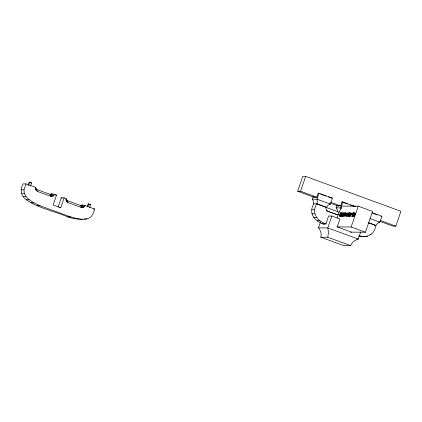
<?xml version="1.0" encoding="UTF-8"?>
<svg xmlns="http://www.w3.org/2000/svg" width="422" height="422" viewBox="0 0 422 422"><rect width="100%" height="100%" fill="white"/><g stroke="black" fill="none" stroke-linecap="round" stroke-linejoin="round"><path stroke-width="0.63" d="M343.962 213.395C344.178 212.013 343.007 214.819 343.73 213.395L344.257 213.442C344.368 212.451 343.624 214.091 344.025 213.442M337.442 211.96L337.178 209.555L336.165 207.882L336.967 205.503M64.128 197.844L60.768 207.756L53.151 204.965L56.506 195.054L54.602 194.357L53.051 196.151L50.735 196.283L37.394 191.398L35.67 189.789L35.543 187.379L26.016 183.892L23.115 183.876C19.734 189.283 20.926 196.204 26.306 199.754C38.613 208.447 54.032 210.873 67.62 216.887C73.855 218.86 80.46 219.931 86.974 218.912C91.785 217.963 93.637 213.279 94.612 209.006L85.086 205.519L81.726 204.812L81.209 205.414L80.438 205.456L67.103 200.571L66.032 198.54L64.128 197.844L61.222 197.834L58.072 207.128M54.602 194.357L51.241 193.651L50.724 194.252L49.954 194.294L36.614 189.409L35.543 187.379M85.086 205.519L83.535 207.313L81.219 207.445L67.884 202.565L66.154 200.951L66.032 198.54M360.699 231.947L358.283 239.089C354.96 240.023 351.864 242.312 350.624 245.62L343.65 245.588L320.789 237.217C321.796 233.973 320.704 230.38 318.499 227.885L320.514 221.935M313.351 196.188L312.349 199.163L313.551 201.431L313.488 203.826L316.975 203.842L317.355 201.447L316.996 199.184L319.006 193.234L332.346 198.118L330.331 204.063L327.936 205.319L326.501 207.334L325.341 207.329M320.789 237.217L327.757 237.248L328.522 232.453L327.794 227.927L331.824 216.027L339.921 218.992L337.236 226.925L351.526 232.158M342.864 214.091L342.585 215.109L343.102 213.954L342.527 215.943C343.218 214.112 342.195 217.525 342.437 215.505L341.815 216.291L343.028 213.59M340.069 215.827L340.512 215.236L339.958 216.238L341.002 212.862L340.802 213.474M342.981 213.511L343.202 212.825L343.049 213.511M343.308 215.885L342.717 216.328L343.118 215.31M344.621 215.146L344.779 214.677L344.684 215.146M353.515 213.3L353.668 212.83L353.567 213.3M344.494 215.711L344.199 216.375L344.431 215.711M346.589 215.188L346.879 214.534M349.469 214.102C348.635 215.958 349.305 212.899 349.532 213.922M353.283 213.3L353.441 212.809L353.335 213.3M346.531 215.173L347.48 212.983L346.805 214.534M341.372 213.701L341.683 212.762L341.43 213.701M352.439 215.468C352.929 213.558 353.509 214.856 353.035 215.547L352.291 215.589L353.019 215.078M354.353 213.864L354.696 212.83L354.411 213.864M341.751 214.176L342.189 212.867L341.815 214.176M354.058 214.914L353.483 216.417L353.995 214.914M82.559 219.303L77.078 218.633L70.527 216.903L40.037 205.741L33.887 202.818L29.208 199.77L26.006 196.589L24.27 193.281L24.007 189.842L26.016 183.892M28.084 185.279L29.092 182.304L29.672 182.309L31.581 183.006L30.574 185.981M28.67 185.279L29.672 182.309M87.354 206.311L88.161 203.931L90.646 204.633L89.638 207.608M87.734 206.907L88.741 203.937M314.395 197.369L297.695 191.25L302.727 176.38L305.633 176.396L400.9 211.28L395.868 226.15L392.961 226.134L379.969 221.381M297.695 191.25L300.596 191.266L305.633 176.396M324.254 224.377C314.902 221.503 308.065 213.527 313.778 203.831M326.211 224.045C317.286 221.186 311.204 212.836 316.685 203.842L326.211 207.329A3.154 3.028 -89.7 0 0 328.063 211.348L336.64 214.492A3.154 3.028 -89.7 0 0 338.397 214.571M355.63 206.643L342.822 201.953L341.952 201.948L340.612 205.915L337.706 205.904M337.062 217.989L339.072 212.039L339.362 212.039A5.518 1.44 -69.9 0 1 341.287 208.078L341.957 206.094L358.225 206.168L372.515 211.401L365.468 232.216L350.365 232.153M341.082 208.99L340.812 207.904L342.822 201.953M341.403 213.78L340.47 216.344L341.345 213.78M343.424 215.384L342.88 216.006L343.091 215.384L343.519 215.173L343.45 215.463M344.457 215.631L344.595 215.225M344.521 215.631L344.658 215.225M346.81 215.173L347.1 214.487M347.306 213.928L347.596 213.063M348.408 213.685L348.134 214.508L348.466 213.69M348.693 213.69L348.466 214.371M352.771 213.875L351.858 216.396L352.718 213.875M352.491 215.473L353.172 214.624L352.655 214.998M353.008 214.102L353.119 213.785M353.145 213.706L353.256 213.374M353.061 214.102L353.172 213.785M353.198 213.706L353.309 213.374M352.66 215.473L353.151 214.181M353.24 214.107L353.351 213.785M353.372 213.711L353.488 213.374M352.861 215.547L352.534 216.402L352.913 215.547M353.293 214.107L353.404 213.785M353.43 213.711L353.541 213.374M354.021 214.84L354.327 213.943M354.084 214.84L354.39 213.943M336.861 226.925L351.178 226.989L358.225 206.168M372.183 212.704L381.884 216.259L379.869 222.204L377.474 223.46L376.044 225.469L374.298 225.464M341.066 215.436L340.754 216.333L341.962 212.973L341.598 214.023M347 215.188L347.274 213.848M347.454 214.613L347.248 215.188L346.404 215.304L347.411 215.267L348.029 213.015L347.47 213.442M350.513 215.769L350.271 216.359L351.394 213.168L350.682 213.163C348.525 221.45 350.065 211.216 351.436 213.231M35.67 189.789L36.039 188.871M66.154 200.951L66.528 200.039M354.169 213.864C354.965 211.944 353.077 216.122 354.137 213.943L354.559 213.864M348.245 215.041L347.965 215.589L347.986 215.041M348.314 215.041L348.013 215.631C348.324 216.423 346.626 216.813 347.928 215.041M347.965 214.962L348.219 214.45L348.029 214.962M344.415 215.146L345.486 213.416L344.964 213.732C345.861 212.846 344.162 214.234 345.212 213.812L344.642 214.466L345.075 214.508C345.66 214.191 343.687 215.521 344.373 215.22L344.837 215.146M340.085 214.714L340.348 214.307C339.256 214.339 341.176 213.912 340.085 214.761M358.858 236.267C367.071 237.913 374.757 234.674 375.754 225.469L368.01 222.637M347.38 214.613L347.739 213.321M349.859 213.221L350.418 212.92L349.864 213.099M35.379 188.597L35.944 188.476M65.864 199.759L66.428 199.638M360.114 236.505L367.625 236.199M31.581 183.006L29.092 182.304M21.1 189.826L24.007 189.842M319.006 193.234L318.135 193.229L316.795 197.195L313.889 197.185M21.364 193.265L24.27 193.281M55.34 195.048L56.506 195.054M23.099 196.578L26.006 196.589M332.346 198.118L328.443 197.005M312.349 199.163L316.996 199.184L330.331 204.063L329.171 204.058M26.306 199.754L29.208 199.77M30.985 202.808L33.887 202.818M90.065 204.628L90.646 204.633M37.136 205.725L40.037 205.741M336.165 207.882L340.812 207.904M59.607 207.756L60.768 207.756M311.768 209.776L314.67 209.792M93.452 209.001L94.612 209.006M328.063 211.348L327.773 211.348L336.64 214.492M311.895 213.833L314.796 213.848M331.824 216.027L328.627 216.017L325.942 223.945L323.036 223.934M381.013 216.254L381.884 216.259M313.657 217.488L316.558 217.499M67.62 216.887L70.527 216.903M74.172 218.617L77.078 218.633M84.073 218.902L86.974 218.912M317.054 220.738L319.955 220.753M378.708 222.199L379.869 222.204L370.173 218.654M322.086 223.586L324.987 223.597M318.499 227.885L327.794 227.927L358.283 239.089L357.044 239.084M370.036 234.495L371.196 234.5M358.631 235.692L363.02 236.52M320.562 194.12L326.016 196.114M341.952 201.948L347.438 203.958M350.487 205.076L354.76 206.638M372.526 213.147L377.373 214.919M300.596 191.266L317.302 197.38M330.911 202.365L340.807 205.989M380.401 220.484L395.868 226.15M330.479 203.256L338.523 206.205M316.975 203.842L326.501 207.334M368.3 222.637L376.044 225.469M325.921 207.329L339.019 212.124M351.178 226.989L365.468 232.216M327.757 237.248L350.624 245.62M88.161 203.931L89.591 204.454M61.222 197.834L62.171 198.182M81.525 205.166L84.484 206.58M51.041 194.004L53.995 195.412M81.209 205.414L83.535 207.313M50.724 194.252L53.051 196.151M80.829 205.514L82.39 207.619M50.345 194.352L51.906 196.457M80.438 205.456L81.219 207.445M67.103 200.571L67.884 202.565M49.954 194.294L50.735 196.283M36.614 189.409L37.394 191.398M66.76 200.366L66.866 201.938M36.276 189.204L36.382 190.776M327.235 211.09A3.154 3.028 -89.7 0 1 326.354 210.267M338.666 214.36A3.154 3.028 -89.7 0 1 336.35 214.487M350.83 214.202L350.36 215.521L350.197 215.231C349.864 216.238 350.286 213.885 350.83 214.202M349.421 215.8C349.268 217.124 349.295 215.157 349.421 215.8M355.203 213.163L354.185 216.127L355.002 214.677L355.203 213.163M343.703 214.529C344.542 212.878 341.846 215.948 343.703 214.529M345.887 215.658L345.871 216.08L346.103 214.482L346.879 213.094L345.887 215.658M340.448 213.332L340.269 214.102L340.448 213.332M343.429 213.01L343.297 213.511L342.421 213.632L343.402 213.59L343.429 213.01M349.247 215.473L348.73 216.354L349.247 215.473M344.948 215.452L344.03 215.753L344.948 215.452M351.104 213.548L350.55 213.864L351.104 213.548M343.492 216.164L344.69 212.852L343.492 216.164M348.646 214.74L348.641 215.041L347.612 215.083L348.646 214.74M349.21 212.899L348.488 213.611L348.651 213.189L348.266 213.11L349.21 212.899M340.248 213.411L340.069 214.144L340.248 213.411M346.979 216.222L346.974 215.415L346.979 216.222M341.192 213.701L341.614 213.49L341.192 213.701M341.456 215.763L341.308 216.212L342.063 213.996L341.583 214.176L340.86 216.301A2.205 0.575 -69.9 0 0 341.208 215.695L341.788 214.249L341.456 215.763M342.69 213.938C342.316 216.212 341.435 214.634 342.69 213.938M343.25 214.819L343.629 214.656L343.25 214.819M344.874 213.263L345.734 213.084L344.874 213.263M349.363 213.205L349.827 213.041L349.363 213.205M351.236 214.402L352.238 214.482L352.264 214.176L351.236 214.402M352.576 213.796L352.971 213.632L352.576 213.796M352.797 214.102L353.499 213.922L352.797 214.102M352.998 213.706L353.578 213.543L352.998 213.706M353.093 213.3L353.741 213.115L353.093 213.3M353.351 214.851L353.805 214.075L353.014 216.417L354.322 212.83L353.351 214.851M353.678 214.835L354.401 214.656L353.678 214.835M343.782 213.395L343.635 213.954L343.772 213.395M339.457 216.138L340.211 215.004L340.058 214.608L339.457 216.138M348.498 214.619L348.962 213.463L348.229 213.521L347.802 214.782L348.234 213.685L348.862 213.69L348.498 214.619M345.502 213.917L345.217 214.54L345.386 214.144L344.616 214.144C344.014 215.246 344.874 213.126 345.502 213.917M345.365 212.836L345.301 213.263L345.365 212.836M342.173 213.221L342.105 213.79L342.173 213.221M348.883 214.893L348.688 215.642L348.883 214.893M344.099 213.643L343.972 213.98L344.099 213.643M340.897 212.804L340.222 213.316L340.897 212.804M346.035 216.312L346.678 215.368L346.035 216.312M348.488 215.806C348.129 216.555 349.706 215.13 348.488 215.806M341.667 215.695C341.345 216.475 343.176 214.782 341.667 215.695M343.798 215.035L343.571 215.536L344.215 213.637L343.798 215.035M349.775 213.574C347.575 217.894 351.505 213.827 349.775 213.574M353.061 212.841L352.745 213.796L353.061 212.841M342.358 214.165L342.105 214.925L342.358 214.165M349.274 213.843L349.041 214.529L349.274 213.843M349.411 214.835L349.252 215.304L349.564 215.304L349.727 214.835L349.411 214.835M349.59 214.302L349.437 214.756L349.754 214.761L349.907 214.302L349.59 214.302M349.769 213.769L349.616 214.223L349.933 214.228L350.086 213.769L349.769 213.769M350.476 214.413L350.223 215.157L350.476 214.413M352.465 215.547L352.117 216.412L352.412 215.547M350.06 213.179L349.864 213.696L350.081 213.179M349.147 214.819L348.783 215.711L349.147 214.819M340.696 213.289L340.343 214.17L340.696 213.289"/></g></svg>
